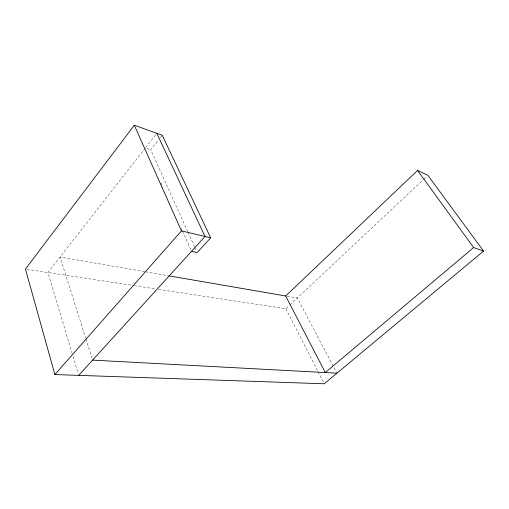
<?xml version="1.0" encoding="UTF-8"?>
<svg xmlns="http://www.w3.org/2000/svg" width="509" height="509" viewBox="0 0 509 509"><rect width="100%" height="100%" fill="white"/><g stroke="black" fill="none" stroke-linecap="round" stroke-linejoin="round"><path stroke-width="0.38" stroke-dasharray="2.54 1.91" d="M145.307 148.017L47.922 272.512L72.176 353.437M145.784 147.4L155.856 134.529M187.706 231.57L150.747 149.831L158.407 140.109M160.322 137.684L162.237 135.254M158.649 289.373L285.867 308.74L289.303 305.521M289.869 304.98L423.272 179.677M423.851 179.136L426.739 176.419M27.002 269.325L133.523 285.543M134.306 285.664L155.512 288.896M144.651 271.647L60.03 257.039L85.665 338.141M145.434 271.781L168.155 275.7M287.235 296.257L297.307 297.994L336.57 372.486M146.668 148.469L150.747 149.831M285.867 308.74L317.705 371.036M318.068 371.742L323.858 383.067M188.037 232.295L194.578 246.763M194.902 247.482L196.538 251.102M160.819 182.699L163.077 187.757M181.172 228.217L182.146 230.386M182.464 231.111L190.869 249.894M85.906 338.899L92.135 358.603M73.086 356.459L78.297 373.854"/><path stroke-width="0.76" d="M191.511 251.344L197.193 252.547L210.681 237.818L162.237 135.254L134.3 125.22L25.45 269.089L54.87 374.548L324.22 383.78L483.55 251.096L427.891 175.338L417.545 170.439L285.689 295.99L168.943 275.84M54.87 374.548L181.452 230.882L210.681 237.818M78.749 375.368L205.025 236.475L156.817 133.307M483.55 251.096L473.637 247.552L325.283 372.563L285.689 295.99M92.613 360.124L336.939 373.186M417.545 170.439L473.637 247.552M134.3 125.22L181.452 230.882"/></g></svg>
